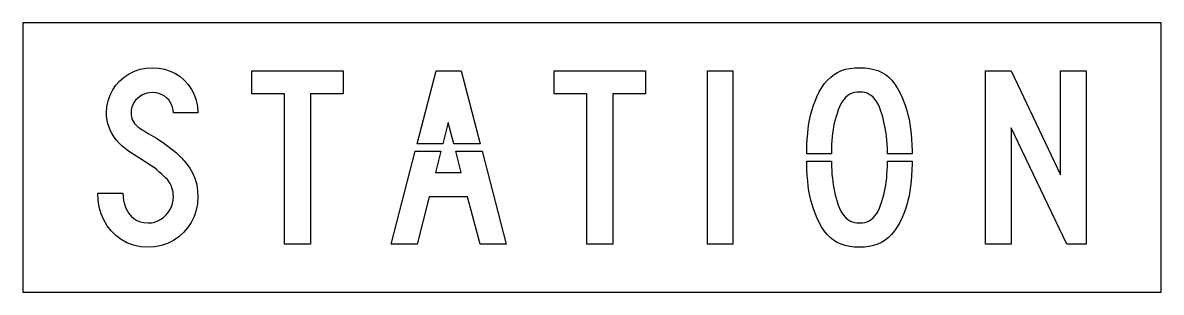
# Model space of a CAD drawing. Extents: x 0 to 76, y 0 to 18.
import ezdxf

# ---------------------------------------------------------------- set-up
doc = ezdxf.new("R2010")
doc.units = 0
doc.layers.add('CUT', color=7, linetype='Continuous')
doc.layers.add('OUTSIDE', color=1, linetype='Continuous')

msp = doc.modelspace()

# ---------------------------------------------------------------- linework, layer by layer
at = {"layer": 'CUT'}
for points in [[(11.2448, 4.6684), (11.0072, 4.3101), (10.7264, 3.9855), (10.4084, 3.7014), (10.0544, 3.4591), (9.6704, 3.2643), (9.2588, 3.1194), (8.8232, 3.0301), (8.3696, 3), (7.8608, 3.0348), (7.388, 3.1345), (6.9548, 3.2968), (6.56, 3.5136), (6.206, 3.7803), (5.8952, 4.0933), (5.6276, 4.4446), (5.4056, 4.8319), (5.2304, 5.2481), (5.1044, 5.6875), (5.0264, 6.1467), (5, 6.6197), (6.6848, 6.6197), (6.6956, 6.3762), (6.728, 6.1339), (6.782, 5.8962), (6.86, 5.669), (6.9596, 5.4545), (7.0844, 5.2574), (7.2344, 5.08), (7.4084, 4.927), (7.6088, 4.8006), (7.8344, 4.7067), (8.0888, 4.6475), (8.3696, 4.6267), (8.5964, 4.6429), (8.816, 4.6916), (9.0224, 4.7681), (9.2168, 4.8725), (9.3968, 5), (9.5588, 5.1507), (9.7016, 5.32), (9.8228, 5.5067), (9.92, 5.7084), (9.9932, 5.9217), (10.0376, 6.1455), (10.0532, 6.3762), (10.0484, 6.5351), (10.0316, 6.6893), (10.0028, 6.8365), (9.9608, 6.9803), (9.9068, 7.1194), (9.8372, 7.2562), (9.7532, 7.3896), (9.6536, 7.5206), (9.5384, 7.6516), (9.4052, 7.7814), (9.254, 7.9125), (9.0848, 8.0435), (9.0392, 8.0922), (9.0164, 8.1212), (9.0056, 8.1397), (8.9912, 8.1583), (8.9588, 8.1861), (8.8952, 8.2325), (8.786, 8.3067), (8.6168, 8.418), (8.3744, 8.5757), (8.0444, 8.7913), (7.6112, 9.0719), (7.064, 9.4267), (6.8312, 9.5948), (6.6188, 9.7722), (6.4244, 9.9588), (6.2516, 10.1548), (6.098, 10.3588), (5.9636, 10.571), (5.8496, 10.7913), (5.7572, 11.0186), (5.684, 11.2516), (5.6324, 11.4928), (5.6, 11.7386), (5.5904, 11.9901), (5.618, 12.3994), (5.6984, 12.7925), (5.828, 13.1646), (6.0032, 13.5113), (6.2216, 13.8325), (6.4796, 14.1212), (6.7736, 14.3751), (7.1, 14.5907), (7.4552, 14.7646), (7.8368, 14.8933), (8.2412, 14.9733), (8.6636, 15), (9.0764, 14.9745), (9.47, 14.8991), (9.842, 14.7762), (10.1888, 14.6093), (10.508, 14.3994), (10.7948, 14.1513), (11.0492, 13.8661), (11.2652, 13.5484), (11.4404, 13.1983), (11.5736, 12.8203), (11.6588, 12.4168), (11.6948, 11.9901), (10.0532, 11.9901), (10.0316, 12.1872), (9.9884, 12.3716), (9.9248, 12.5432), (9.8432, 12.6997), (9.7424, 12.8412), (9.6272, 12.9664), (9.4964, 13.0742), (9.3512, 13.1658), (9.1952, 13.2377), (9.0272, 13.2899), (8.8496, 13.3212), (8.6636, 13.3328), (8.468, 13.3212), (8.2796, 13.2864), (8.102, 13.2319), (7.9376, 13.1565), (7.7852, 13.0626), (7.6484, 12.9513), (7.5272, 12.8238), (7.4252, 12.6812), (7.3436, 12.5258), (7.2824, 12.3577), (7.2452, 12.1791), (7.232, 11.9901), (7.238, 11.8522), (7.2548, 11.7235), (7.286, 11.6029), (7.3304, 11.487), (7.3916, 11.3757), (7.4696, 11.2678), (7.5656, 11.1623), (7.6808, 11.0557), (7.8188, 10.949), (7.9772, 10.8388), (8.1608, 10.7264), (8.3696, 10.607), (8.9204, 10.2823), (9.4196, 9.9577), (9.866, 9.6307), (10.2608, 9.3026), (10.6052, 8.9687), (10.9004, 8.629), (11.1476, 8.2812), (11.348, 7.9252), (11.5016, 7.5577), (11.6096, 7.1786), (11.6744, 6.7843), (11.6948, 6.3762), (11.6648, 5.9159), (11.5772, 5.4765), (11.4356, 5.0591)], [(17.474, 13.2516), (15.2852, 13.2516), (15.2852, 14.7971), (21.3908, 14.7971), (21.3908, 13.2516), (19.2008, 13.2516), (19.2008, 3.2029), (17.474, 3.2029)], [(29.2748, 14.7971), (30.5316, 9.9223), (28.7661, 9.9223), (28.3904, 11.3397), (28.0326, 9.9223), (26.3332, 9.9223), (27.59, 14.7971)], [(37.6628, 13.2516), (35.474, 13.2516), (35.474, 14.7971), (41.5796, 14.7971), (41.5796, 13.2516), (39.3896, 13.2516), (39.3896, 3.2029), (37.6628, 3.2029)], [(47.3996, 3.2029), (45.716, 3.2029), (45.716, 14.7971), (47.3996, 14.7971)], [(57.6608, 10.4006), (57.632, 10.6325), (57.5972, 10.8539), (57.5576, 11.0696), (57.5132, 11.2806), (57.4628, 11.4881), (57.4076, 11.6968), (57.3476, 11.909), (57.2696, 12.1513), (57.1856, 12.3704), (57.0932, 12.5664), (56.9936, 12.7403), (56.8856, 12.8922), (56.768, 13.022), (56.6432, 13.131), (56.5088, 13.2191), (56.3648, 13.2875), (56.2112, 13.3351), (56.0468, 13.3641), (55.874, 13.3733), (55.6904, 13.3641), (55.5188, 13.3351), (55.358, 13.2875), (55.2092, 13.2214), (55.07, 13.1345), (54.9416, 13.0278), (54.8228, 12.9003), (54.7136, 12.753), (54.6128, 12.5838), (54.5192, 12.3936), (54.4352, 12.1826), (54.3572, 11.9496), (54.2888, 11.7281), (54.2276, 11.509), (54.1748, 11.291), (54.128, 11.0707), (54.0896, 10.847), (54.0572, 10.6174), (54.032, 10.3786), (54.0116, 10.1293), (53.9972, 9.8672), (53.9864, 9.589), (53.9804, 9.2945), (53.9802, 9.251), (52.3383, 9.251), (52.34, 9.4464), (52.352, 9.8499), (52.3712, 10.2336), (52.3988, 10.5977), (52.4372, 10.9455), (52.484, 11.2783), (52.5416, 11.5971), (52.6112, 11.9043), (52.6916, 12.2012), (52.7852, 12.4899), (52.8908, 12.7716), (53.0108, 13.0475), (53.1728, 13.3768), (53.3456, 13.6725), (53.5292, 13.9368), (53.7248, 14.1687), (53.9336, 14.3704), (54.158, 14.5432), (54.398, 14.6858), (54.6536, 14.8017), (54.9284, 14.8899), (55.2224, 14.9525), (55.538, 14.9884), (55.874, 15), (56.21, 14.9884), (56.5244, 14.9513), (56.8172, 14.8887), (57.092, 14.8006), (57.3464, 14.6835), (57.584, 14.5374), (57.8048, 14.3623), (58.01, 14.1571), (58.2008, 13.9194), (58.3772, 13.6493), (58.5416, 13.3455), (58.6952, 13.007), (58.814, 12.7229), (58.9196, 12.4377), (59.0132, 12.1501), (59.0936, 11.8557), (59.1632, 11.5542), (59.2208, 11.2423), (59.2688, 10.9177), (59.306, 10.578), (59.3336, 10.2209), (59.354, 9.8441), (59.3648, 9.4441), (59.3664, 9.251), (57.7242, 9.251), (57.7232, 9.3339), (57.716, 9.6272), (57.7028, 9.9009), (57.6836, 10.1583)], [(64.2632, 3.2029), (64.2632, 14.7971), (65.9888, 14.7971), (69.2732, 7.8406), (69.2732, 14.7971), (71, 14.7971), (71, 3.2029), (69.6944, 3.2029), (65.9888, 10.9733), (65.9888, 3.2029)], [(27.9058, 9.4203), (27.548, 8.0029), (29.2748, 8.0029), (28.8991, 9.4203), (30.661, 9.4203), (32.264, 3.2029), (30.5372, 3.2029), (29.6948, 6.3762), (27.1268, 6.3762), (26.3264, 3.2029), (24.6008, 3.2029), (26.2038, 9.4203)], [(59.1632, 6.4307), (59.0936, 6.127), (59.0132, 5.8336), (58.9196, 5.5484), (58.814, 5.269), (58.6952, 4.993), (58.5416, 4.6626), (58.3748, 4.3646), (58.1948, 4.098), (58.0004, 3.8614), (57.7916, 3.6551), (57.5684, 3.4777), (57.3284, 3.3293), (57.0728, 3.2087), (56.8004, 3.1159), (56.51, 3.051), (56.2004, 3.0128), (55.874, 3), (55.5272, 3.0128), (55.2056, 3.051), (54.9056, 3.1159), (54.626, 3.2087), (54.3668, 3.3293), (54.1268, 3.4777), (53.9036, 3.6551), (53.696, 3.8614), (53.5052, 4.098), (53.3276, 4.3646), (53.1632, 4.6626), (53.0108, 4.993), (52.8908, 5.2771), (52.7852, 5.5623), (52.6916, 5.851), (52.6112, 6.1455), (52.5416, 6.4481), (52.484, 6.7623), (52.4372, 7.0904), (52.3988, 7.4336), (52.3712, 7.7965), (52.352, 8.1791), (52.34, 8.5872), (52.3387, 8.749), (53.981, 8.749), (53.9816, 8.6754), (53.9888, 8.3901), (54.002, 8.1212), (54.0212, 7.8672), (54.0452, 7.6261), (54.074, 7.393), (54.1076, 7.167), (54.1472, 6.9455), (54.1916, 6.7252), (54.242, 6.5049), (54.2972, 6.2812), (54.3572, 6.0504), (54.4352, 5.8174), (54.5192, 5.6064), (54.6128, 5.4162), (54.7136, 5.247), (54.8228, 5.0997), (54.9416, 4.9722), (55.07, 4.8655), (55.2092, 4.7786), (55.358, 4.7125), (55.5188, 4.6649), (55.6904, 4.6359), (55.874, 4.6267), (56.0468, 4.6359), (56.2112, 4.6649), (56.3648, 4.7125), (56.5088, 4.7786), (56.6432, 4.8655), (56.768, 4.9722), (56.8856, 5.0997), (56.9936, 5.247), (57.0932, 5.4162), (57.1856, 5.6064), (57.2696, 5.8174), (57.3476, 6.0504), (57.4172, 6.28), (57.4772, 6.5026), (57.5312, 6.7206), (57.5768, 6.9386), (57.6152, 7.1577), (57.6476, 7.3826), (57.6728, 7.6168), (57.6932, 7.8614), (57.7088, 8.1212), (57.7184, 8.3994), (57.7244, 8.6974), (57.7248, 8.749), (59.3661, 8.749), (59.3648, 8.5861), (59.354, 8.1768), (59.3336, 7.7907), (59.306, 7.4243), (59.2688, 7.0777), (59.2208, 6.7472)]]:
    msp.add_lwpolyline(points, close=True, dxfattribs=at)
at = {"layer": 'OUTSIDE'}
msp.add_lwpolyline([(0, 0), (76, 0), (76, 18), (0, 18)], close=True, dxfattribs=at)

doc.saveas('drawing.dxf')
